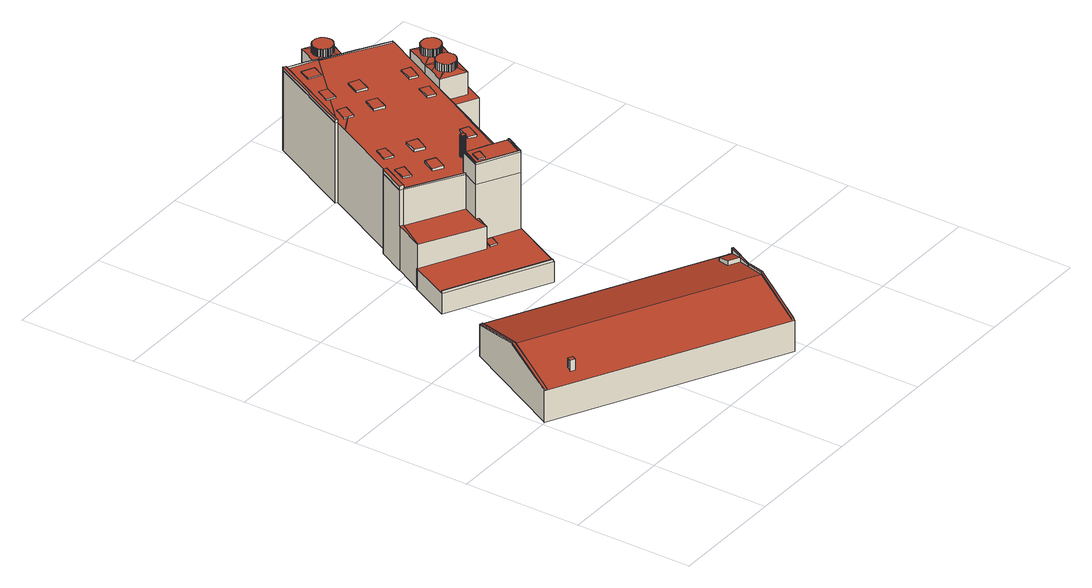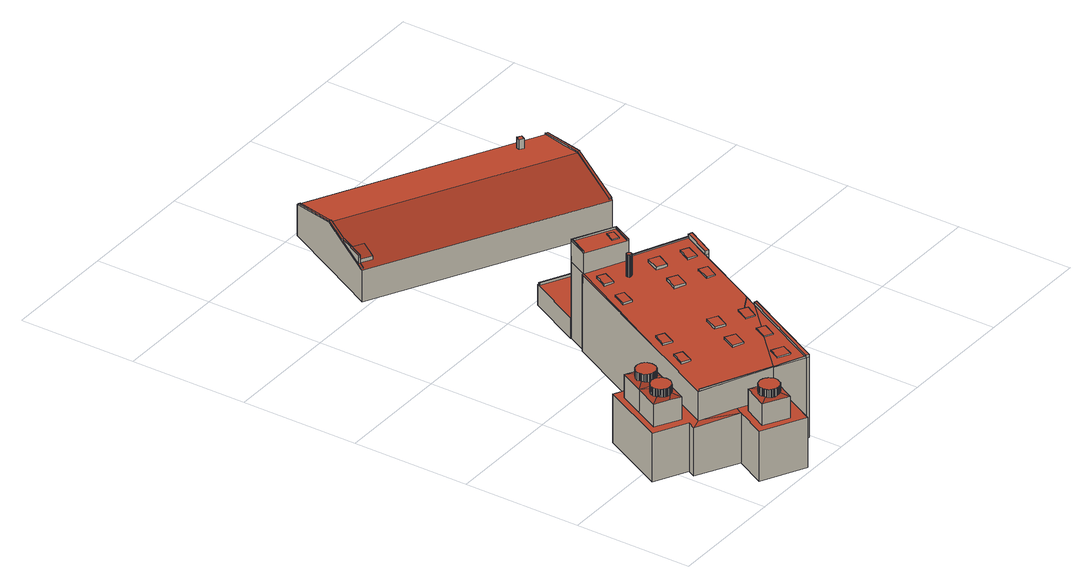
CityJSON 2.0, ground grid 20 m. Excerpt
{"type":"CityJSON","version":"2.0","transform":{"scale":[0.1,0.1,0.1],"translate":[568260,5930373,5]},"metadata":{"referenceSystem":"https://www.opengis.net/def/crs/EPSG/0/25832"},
"CityObjects":{
"building1":{"type":"Building","attributes":{"Grundfläche 2D":"866.487674","Grundhöhe NN":"5.409"},"children":["building1-1","building1-2","building1-3","building1-4","building1-5"],"geometry":[{"type":"Solid","lod":"3","boundaries":[[[[0,1,2,3,4,5,6,7]],[[8,9,10,11,12,13,14,4,3,2,1]],[[7,6,15,16]],[[17,18,11,10,9,8,1,0,7,16,19]],[[12,11,18,20]],[[15,6,5,4,14,13,12,20,21]],[[20,18,17,19,16,15,21]]]],"semantics":{"surfaces":[{"type":"RoofSurface"},{"type":"WallSurface"},{"type":"GroundSurface"}],"values":[[0,0,1,1,1,1,2]]}}]},
"building1-1":{"type":"BuildingInstallation","parents":["building1"],"geometry":[{"type":"MultiSurface","lod":"3","boundaries":[[[22,23,24,25,26]],[[27,9,24,23]],[[9,10,25,24]],[[10,28,26,25]],[[22,26,28,29]]],"semantics":{"surfaces":[{"type":"RoofSurface"},{"type":"WallSurface"}],"values":[0,1,1,1,1]}}]},
"building1-2":{"type":"BuildingInstallation","parents":["building1"],"geometry":[{"type":"MultiSurface","lod":"3","boundaries":[[[30,31,32,33,34,35]],[[34,33,36,37,38]],[[39,38,37,40,41]],[[0,1,8,36,33,32,31]],[[8,42,37,36]],[[37,42,27,23,40]],[[23,22,29,41,40]],[[43,39,41,29,44,45,46,47]],[[43,48,38,39]],[[2,49,30,35,34,38,48,50]],[[49,0,31,30]]],"semantics":{"surfaces":[{"type":"RoofSurface"},{"type":"WallSurface"}],"values":[0,0,0,1,1,1,1,1,1,1,1]}}]},
"building1-3":{"type":"BuildingInstallation","parents":["building1"],"geometry":[{"type":"MultiSurface","lod":"3","boundaries":[[[51,52,46,45]],[[44,53,51,45]],[[52,51,53,54]],[[54,47,46,52]]],"semantics":{"surfaces":[{"type":"RoofSurface"},{"type":"WallSurface"}],"values":[0,1,1,1]}}]},
"building1-4":{"type":"BuildingInstallation","parents":["building1"],"geometry":[{"type":"MultiSurface","lod":"3","boundaries":[[[55,56,57,58]],[[58,57,59,60]],[[55,58,60,61]],[[56,55,61,62]],[[57,56,62,59]]],"semantics":{"surfaces":[{"type":"RoofSurface"},{"type":"WallSurface"}],"values":[0,1,1,1,1]}}]},
"building1-5":{"type":"BuildingInstallation","parents":["building1"],"geometry":[{"type":"MultiSurface","lod":"3","boundaries":[[[63,64,65,66,67,68]],[[69,65,64,70]],[[5,71,68,67]],[[72,70,64,63,68,71,3]],[[72,13,69,70]],[[65,69,13,14,4,5,67,66]]],"semantics":{"surfaces":[{"type":"RoofSurface"},{"type":"WallSurface"}],"values":[0,0,1,1,1,1]}}]},
"building2":{"type":"Building","attributes":{"Grundfläche 2D":"944.249253","Grundhöhe NN":"5.402"},"children":["building2-1","building2-2","building2-3","building2-4","building2-5","building2-6","building2-7","building2-8","building2-9","building2-10","building2-11","building2-12","building2-13","building2-14","building2-15","building2-16","building2-17","building2-18","building2-19","building2-20","building2-21","building2-22"],"geometry":[{"type":"MultiSurface","lod":"3","boundaries":[[[73,74,75,76,77,78,79,80],[81,82,83,84]],[[85,86,87,88]],[[88,89,85]],[[90,91,92,93,94,95,96,97,98,99,100,101,102,103,88,87,86],[104,105,104,103]],[[106,96,95]],[[107,102,101,100,99,108,109,110]],[[111,112,113,114,115,116,117,118,119,120]],[[121,122,123,124,125]],[[124,123,126,127,128]],[[129,127,126]],[[75,74,130,131,95]],[[95,94,93,132,76,75]],[[133,91,134,135,132,93,92,136]],[[135,134,131,130]],[[85,121,125,86]],[[86,125,124,90]],[[90,124,128,91]],[[91,128,127,134]],[[118,117,131,134,127,129]],[[131,117,137,138,95]],[[106,95,138,139]],[[97,96,106,139,140]],[[99,98,97,140,141]],[[108,99,141,142]],[[109,108,142,143]],[[110,109,143,144]],[[107,110,144,145]],[[102,107,145,146]],[[88,103,102,146,147]],[[89,88,147,148]],[[89,148,149,121,85]],[[150,120,123,122,121,149,151]],[[123,120,119,126]],[[126,119,118,129]],[[111,120,150,152]],[[112,111,152,153]],[[154,155,115,114,113,112,153,156]],[[116,115,155,157]],[[117,116,157,137]],[[151,149,148,147,146,145,144,143,142,141,140,139,138,137,157,155,154,156,153,152,150]]],"semantics":{"surfaces":[{"type":"RoofSurface"},{"type":"WallSurface"},{"type":"GroundSurface"}],"values":[0,0,0,0,0,0,0,0,0,0,1,1,1,1,1,1,1,1,1,1,1,1,1,1,1,1,1,1,1,1,1,1,1,1,1,1,1,1,1,2]}}]},
"building2-1":{"type":"BuildingInstallation","parents":["building2"],"geometry":[{"type":"MultiSurface","lod":"3","boundaries":[[[158,159,160,161]],[[161,160,162,163]],[[158,161,163,164]],[[159,158,164,165]],[[160,159,165,162]]],"semantics":{"surfaces":[{"type":"RoofSurface"},{"type":"WallSurface"}],"values":[0,1,1,1,1]}}]},
"building2-2":{"type":"BuildingInstallation","parents":["building2"],"geometry":[{"type":"MultiSurface","lod":"3","boundaries":[[[166,167,168,169]],[[169,168,170,171]],[[166,169,171,172]],[[167,166,172,173]],[[168,167,173,170]]],"semantics":{"surfaces":[{"type":"RoofSurface"},{"type":"WallSurface"}],"values":[0,1,1,1,1]}}]},
"building2-3":{"type":"BuildingInstallation","parents":["building2"],"geometry":[{"type":"MultiSurface","lod":"3","boundaries":[[[174,175,176,177,178,179,180,181,182,183,184,185,186,187,188,189,190,191,192,193,194,195,196,197,198,199,200]],[[176,175,201,202]],[[177,176,202,203]],[[174,200,204,205]],[[175,174,205,201]],[[178,177,203,206]],[[179,178,206,207]],[[180,179,207,208]],[[181,180,208,209]],[[182,181,209,210]],[[183,182,210,211]],[[184,183,211,212]],[[185,184,212,213]],[[186,185,213,214]],[[187,186,214,215]],[[188,187,215,216]],[[189,188,216,217]],[[190,189,217,218]],[[191,190,218,219]],[[192,191,219,220]],[[193,192,220,221]],[[194,193,221,222]],[[195,194,222,223]],[[196,195,223,224]],[[197,196,224,225]],[[198,197,225,226]],[[199,198,226,227]],[[200,199,227,204]]],"semantics":{"surfaces":[{"type":"RoofSurface"},{"type":"WallSurface"}],"values":[0,1,1,1,1,1,1,1,1,1,1,1,1,1,1,1,1,1,1,1,1,1,1,1,1,1,1,1]}}]},
"building2-4":{"type":"BuildingInstallation","parents":["building2"],"geometry":[{"type":"MultiSurface","lod":"3","boundaries":[[[228,229,230,133,136,231,232]],[[232,231,136,92,233,87,228]],[[86,90,230,229]],[[90,91,133,230]]],"semantics":{"surfaces":[{"type":"RoofSurface"},{"type":"WallSurface"}],"values":[0,1,1,1]}}]},
"building2-5":{"type":"BuildingInstallation","parents":["building2"],"geometry":[{"type":"MultiSurface","lod":"3","boundaries":[[[234,235,236,237]],[[238,239,234,237]],[[235,234,239,240]],[[241,242,236,235,240]],[[242,238,237,236]]],"semantics":{"surfaces":[{"type":"RoofSurface"},{"type":"WallSurface"}],"values":[0,1,1,1,1]}}]},
"building2-6":{"type":"BuildingInstallation","parents":["building2"],"geometry":[{"type":"MultiSurface","lod":"3","boundaries":[[[243,244,245,246,247,248]],[[249,250,251,244,243,248]],[[251,252,253,254,246,245,244]],[[254,255,247,246]],[[256,249,248,247,255]]],"semantics":{"surfaces":[{"type":"RoofSurface"},{"type":"WallSurface"}],"values":[0,1,1,1,1]}}]},
"building2-7":{"type":"BuildingInstallation","parents":["building2"],"geometry":[{"type":"MultiSurface","lod":"3","boundaries":[[[257,258,259,260,261]],[[262,263,264,259,258,257,102]],[[110,260,259,264,109]],[[110,107,261,260]],[[107,102,257,261]]],"semantics":{"surfaces":[{"type":"RoofSurface"},{"type":"WallSurface"}],"values":[0,1,1,1,1]}}]},
"building2-8":{"type":"BuildingInstallation","parents":["building2"],"geometry":[{"type":"MultiSurface","lod":"3","boundaries":[[[265,266,267,268]],[[268,267,269,270]],[[265,268,270,271]],[[266,265,271,272]],[[267,266,272,269]]],"semantics":{"surfaces":[{"type":"RoofSurface"},{"type":"WallSurface"}],"values":[0,1,1,1,1]}}]},
"building2-9":{"type":"BuildingInstallation","parents":["building2"],"geometry":[{"type":"MultiSurface","lod":"3","boundaries":[[[273,274,275,276]],[[276,275,277,278]],[[273,276,278,279]],[[274,273,279,280]],[[275,274,280,277]]],"semantics":{"surfaces":[{"type":"RoofSurface"},{"type":"WallSurface"}],"values":[0,1,1,1,1]}}]},
"building2-10":{"type":"BuildingInstallation","parents":["building2"],"geometry":[{"type":"MultiSurface","lod":"3","boundaries":[[[281,282,283,284,285,286,287,288,289,290]],[[132,135,287,286]],[[135,130,288,287]],[[130,74,289,288]],[[290,289,74,73]],[[281,290,73,80]],[[282,281,80,79]],[[77,76,285,284,283,282,79,78]],[[76,132,286,285]]],"semantics":{"surfaces":[{"type":"RoofSurface"},{"type":"WallSurface"}],"values":[0,1,1,1,1,1,1,1,1]}}]},
"building2-11":{"type":"BuildingInstallation","parents":["building2"],"geometry":[{"type":"MultiSurface","lod":"3","boundaries":[[[291,292,293,294]],[[294,293,295,296]],[[291,294,296,297]],[[292,291,297,298]],[[293,292,298,295]]],"semantics":{"surfaces":[{"type":"RoofSurface"},{"type":"WallSurface"}],"values":[0,1,1,1,1]}}]},
"building2-12":{"type":"BuildingInstallation","parents":["building2"],"geometry":[{"type":"MultiSurface","lod":"3","boundaries":[[[299,300,301,302,303]],[[89,85,301,300]],[[86,229,302,301,85]],[[229,228,87,88,299,303,302]],[[88,89,300,299]]],"semantics":{"surfaces":[{"type":"RoofSurface"},{"type":"WallSurface"}],"values":[0,1,1,1,1]}}]},
"building2-13":{"type":"BuildingInstallation","parents":["building2"],"geometry":[{"type":"MultiSurface","lod":"3","boundaries":[[[304,305,306,307,264,263]],[[308,309,305,310,311,312]],[[262,99,305,304,263]],[[99,313,310,305]],[[314,312,311,310,313,315]],[[314,98,308,312]],[[98,99,305,309,308]],[[99,108,306,305]],[[108,109,264,307,306]]],"semantics":{"surfaces":[{"type":"RoofSurface"},{"type":"WallSurface"}],"values":[0,0,1,1,1,1,1,1,1]}}]},
"building2-14":{"type":"BuildingInstallation","parents":["building2"],"geometry":[{"type":"MultiSurface","lod":"3","boundaries":[[[316,317,318,319]],[[320,317,316,321,322]],[[318,317,320,323]],[[319,318,323,324]],[[325,321,316,319,324]]],"semantics":{"surfaces":[{"type":"RoofSurface"},{"type":"WallSurface"}],"values":[0,1,1,1,1]}}]},
"building2-15":{"type":"BuildingInstallation","parents":["building2"],"geometry":[{"type":"MultiSurface","lod":"3","boundaries":[[[326,327,328,329]],[[329,328,330,331]],[[326,329,331,332]],[[327,326,332,333]],[[328,327,333,330]]],"semantics":{"surfaces":[{"type":"RoofSurface"},{"type":"WallSurface"}],"values":[0,1,1,1,1]}}]},
"building2-16":{"type":"BuildingInstallation","parents":["building2"],"geometry":[{"type":"MultiSurface","lod":"3","boundaries":[[[334,335,336,337]],[[337,336,81,84]],[[334,337,84,83]],[[335,334,83,82]],[[336,335,82,81]]],"semantics":{"surfaces":[{"type":"RoofSurface"},{"type":"WallSurface"}],"values":[0,1,1,1,1]}}]},
"building2-17":{"type":"BuildingInstallation","parents":["building2"],"geometry":[{"type":"MultiSurface","lod":"3","boundaries":[[[338,339,340,341]],[[101,342,339,338,343]],[[342,100,340,339]],[[341,340,100,344]],[[338,341,344,343]]],"semantics":{"surfaces":[{"type":"RoofSurface"},{"type":"WallSurface"}],"values":[0,1,1,1,1]}}]},
"building2-18":{"type":"BuildingInstallation","parents":["building2"],"geometry":[{"type":"MultiSurface","lod":"3","boundaries":[[[345,346,347,348]],[[349,350,348,347]],[[345,348,350,351]],[[346,345,351,352]],[[347,346,352,349]]],"semantics":{"surfaces":[{"type":"RoofSurface"},{"type":"WallSurface"}],"values":[0,1,1,1,1]}}]},
"building2-19":{"type":"BuildingInstallation","parents":["building2"],"geometry":[{"type":"MultiSurface","lod":"3","boundaries":[[[353,354,355,356]],[[113,114,356,355]],[[114,357,353,356]],[[354,353,357,358]],[[358,113,355,354]]],"semantics":{"surfaces":[{"type":"RoofSurface"},{"type":"WallSurface"}],"values":[0,1,1,1,1]}}]},
"building2-20":{"type":"BuildingInstallation","parents":["building2"],"geometry":[{"type":"MultiSurface","lod":"3","boundaries":[[[359,360,361,362]],[[363,364,360,359]],[[364,365,366,361,360]],[[362,361,366,367]],[[368,363,359,362,367]]],"semantics":{"surfaces":[{"type":"RoofSurface"},{"type":"WallSurface"}],"values":[0,1,1,1,1]}}]},
"building2-21":{"type":"BuildingInstallation","parents":["building2"],"geometry":[{"type":"MultiSurface","lod":"3","boundaries":[[[369,370,371,372,373,374]],[[371,370,375,104]],[[372,371,104,376]],[[377,374,373,372,376,105]],[[369,374,377,378]],[[370,369,378,375]]],"semantics":{"surfaces":[{"type":"RoofSurface"},{"type":"WallSurface"}],"values":[0,1,1,1,1,1]}}]},
"building2-22":{"type":"BuildingInstallation","parents":["building2"],"geometry":[{"type":"MultiSurface","lod":"3","boundaries":[[[379,380,381,382]],[[382,381,383,384]],[[379,382,384,385]],[[380,379,385,386]],[[381,380,386,383]]],"semantics":{"surfaces":[{"type":"RoofSurface"},{"type":"WallSurface"}],"values":[0,1,1,1,1]}}]},
"building3":{"type":"Building","attributes":{"Grundfläche 2D":"165.537617","Grundhöhe NN":"5.340"},"children":["building3-1","building3-2","building3-3"],"geometry":[{"type":"MultiSurface","lod":"3","boundaries":[[[387,388,389,390,391,392,393,394,395,396,397,398,399,400,401,402]],[[403,404,405,406,407,408,409,410,411,412,413,414,415,416,417,401,400]],[[418,419,420,421,422,423,424,425,426,427,428,405,404,429,430,431]],[[432,433,434,435,436,437,438,439,440,441,442,443,430,429,399,398,444]],[[445,446,447,448,449,450,451],[452,453,454,455]],[[456,457,458,459,460,461,462,463,464,465,466,467,468,469]],[[470,471,472,473,474,475,476,477,478,479,467,480,481,482]],[[467,479,483,468]],[[484,485,486,487,488,489,490,491,492,493,494,481,480,495,496,497]],[[498,499,496,495,500,501,502,503,504,505,506,507,508,509,510,511,512]],[[466,465,513,502,501]],[[514,515,516,517,518,519,520,521,522,523,524,501,500,495,525,526]],[[527,528,529,530,531,532,533,534,535,536,537,538,525,495,539,540,541]],[[542,543,544,545,546,547,548,549,550,551,552,553,554,555,540,539]],[[544,543,556,557,558]],[[559,501,524,560,561,562,563,564,565,566,567,568,569,570,571,557,556]],[[572,573,574,575,576,577],[578,579,580,581,582,583]],[[451,575,574]],[[450,575,451]],[[453,452,400,399]],[[452,455,404,403,400]],[[455,454,429,404]],[[454,453,399,429]],[[583,582,480,467]],[[495,480,582,581]],[[501,578,583,467,466]],[[581,580,539,495]],[[542,539,580,579,556,543]],[[556,579,578,501,559]],[[448,447,584,585]],[[449,448,585,586]],[[450,449,586,587]],[[451,588,589,445]],[[446,445,589,590]],[[447,446,590,584]],[[577,576,591,592]],[[572,577,592,593]],[[573,572,593,594]],[[574,573,594,595]],[[451,574,595,588]],[[575,450,587,596]],[[576,575,596,591]],[[589,588,595,594,593,592,591,596,587,586,585,584,590]]],"semantics":{"surfaces":[{"type":"RoofSurface"},{"type":"WallSurface"},{"type":"GroundSurface"}],"values":[0,0,0,0,0,0,0,0,0,0,0,0,0,0,0,0,0,0,0,1,1,1,1,1,1,1,1,1,1,1,1,1,1,1,1,1,1,1,1,1,1,1,2]}}]},
"building3-1":{"type":"BuildingInstallation","parents":["building3"],"geometry":[{"type":"MultiSurface","lod":"3","boundaries":[[[597,598,599,600,601,602,603,604,605,606,607,608,609,610,611,612,613,614,615,616,617,618,619,620,621,622,623,624,625,626,627,628,629,630,631,632,633,634,635,636,637,638,639,640,641,642,643,644,645,646]],[[558,603,602,544]],[[604,603,558,557]],[[605,604,557,571]],[[599,598,548,547]],[[600,599,547,546]],[[601,600,546,545]],[[602,601,545,544]],[[606,605,571,570]],[[607,606,570,569]],[[608,607,569,568]],[[609,608,568,567]],[[610,609,567,566]],[[611,610,566,565]],[[612,611,565,564]],[[613,612,564,563]],[[614,613,563,562]],[[615,614,562,561]],[[616,615,561,560]],[[617,616,560,524]],[[618,617,524,523]],[[619,618,523,522]],[[620,619,522,521]],[[621,620,521,520]],[[622,621,520,519]],[[623,622,519,518]],[[624,623,518,517]],[[625,624,517,516]],[[626,625,516,515]],[[627,626,515,514]],[[628,627,514,526]],[[538,629,628,526,525]],[[630,629,538,537]],[[631,630,537,536]],[[632,631,536,535]],[[633,632,535,534]],[[634,633,534,533]],[[531,635,634,533,532]],[[636,635,531,530]],[[637,636,530,529]],[[638,637,529,528]],[[639,638,528,527]],[[640,639,527,541]],[[641,640,541,540]],[[642,641,540,555]],[[553,643,642,555,554]],[[644,643,553,552]],[[645,644,552,551]],[[646,645,551,550]],[[597,646,550,549]],[[598,597,549,548]]],"semantics":{"surfaces":[{"type":"RoofSurface"},{"type":"WallSurface"}],"values":[0,1,1,1,1,1,1,1,1,1,1,1,1,1,1,1,1,1,1,1,1,1,1,1,1,1,1,1,1,1,1,1,1,1,1,1,1,1,1,1,1,1,1,1,1,1,1,1,1,1,1]}}]},
"building3-2":{"type":"BuildingInstallation","parents":["building3"],"geometry":[{"type":"MultiSurface","lod":"3","boundaries":[[[647,648,649,650,651,652,653,654,655,656,657,658,659,660,661,662,663,664,665,666,667,668,669,670,671,672,673,674,675,676,677,678,679,680,681,682,683,684,685,686,687,688,689,690,691,692,693,694,695,696]],[[503,653,652,504]],[[654,653,503,502]],[[655,654,502,513]],[[649,648,508,507]],[[650,649,507,506]],[[651,650,506,505]],[[652,651,505,504]],[[656,655,513,465]],[[657,656,465,464]],[[658,657,464,463]],[[659,658,463,462]],[[660,659,462,461]],[[661,660,461,460]],[[662,661,460,459]],[[663,662,459,458]],[[664,663,458,457]],[[665,664,457,456]],[[666,665,456,469]],[[483,667,666,469,468]],[[668,667,483,479]],[[669,668,479,478]],[[670,669,478,477]],[[671,670,477,476]],[[672,671,476,475]],[[673,672,475,474]],[[674,673,474,473]],[[675,674,473,472]],[[676,675,472,471]],[[677,676,471,470]],[[678,677,470,482]],[[494,679,678,482,481]],[[680,679,494,493]],[[681,680,493,492]],[[682,681,492,491]],[[683,682,491,490]],[[684,683,490,489]],[[488,685,684,489]],[[686,685,488,487]],[[687,686,487,486]],[[688,687,486,485]],[[689,688,485,484]],[[690,689,484,497]],[[691,690,497,496]],[[692,691,496,499]],[[693,692,499,498]],[[694,693,498,512]],[[511,695,694,512]],[[696,695,511,510]],[[647,696,510,509]],[[648,647,509,508]]],"semantics":{"surfaces":[{"type":"RoofSurface"},{"type":"WallSurface"}],"values":[0,1,1,1,1,1,1,1,1,1,1,1,1,1,1,1,1,1,1,1,1,1,1,1,1,1,1,1,1,1,1,1,1,1,1,1,1,1,1,1,1,1,1,1,1,1,1,1,1,1,1]}}]},
"building3-3":{"type":"BuildingInstallation","parents":["building3"],"geometry":[{"type":"MultiSurface","lod":"3","boundaries":[[[697,698,699,700,701,702,703,704,705,706,707,708,709,710,711,712,713,714,715,716,717,718,719,720,721,722,723,724,725,726,727,728,729,730,731,732,733,734,735,736,737,738,739,740,741,742,743,744,745,746]],[[704,703,433,432]],[[705,704,432,444]],[[397,706,705,444,398]],[[701,700,436,435]],[[702,701,435,434]],[[703,702,434,433]],[[707,706,397,396]],[[708,707,396,395]],[[709,708,395,394]],[[710,709,394,393]],[[711,710,393,392]],[[712,711,392,391]],[[713,712,391,390]],[[714,713,390,389]],[[715,714,389,388]],[[716,715,388,387]],[[717,716,387,402]],[[718,717,402,401]],[[719,718,401,417]],[[415,720,719,417,416]],[[721,720,415,414]],[[722,721,414,413]],[[723,722,413,412]],[[724,723,412,411]],[[725,724,411,410]],[[726,725,410,409]],[[727,726,409,408]],[[728,727,408,407]],[[729,728,407,406]],[[730,729,406,405]],[[428,731,730,405]],[[732,731,428,427]],[[733,732,427,426]],[[734,733,426,425]],[[735,734,425,424]],[[736,735,424,423]],[[737,736,423,422]],[[738,737,422,421]],[[739,738,421,420]],[[740,739,420,419]],[[741,740,419,418]],[[742,741,418,431]],[[443,743,742,431,430]],[[744,743,443,442]],[[745,744,442,441]],[[746,745,441,440]],[[697,746,440,439]],[[698,697,439,438]],[[699,698,438,437]],[[700,699,437,436]]],"semantics":{"surfaces":[{"type":"RoofSurface"},{"type":"WallSurface"}],"values":[0,1,1,1,1,1,1,1,1,1,1,1,1,1,1,1,1,1,1,1,1,1,1,1,1,1,1,1,1,1,1,1,1,1,1,1,1,1,1,1,1,1,1,1,1,1,1,1,1,1,1]}}]}
},
"vertices":[
[378,8,60],[424,95,84],[421,96,84],[57,289,84],[53,291,84],[7,202,60],[6,201,59],[377,5,59],[443,131,75],[467,177,62],[472,185,60],[473,188,59],[103,384,59],[101,382,60],[54,291,84],[6,201,4],[377,5,4],[424,95,4],[473,188,4],[378,8,4],[103,384,4],[7,202,4],
[464,178,64],[466,177,64],[467,177,64],[472,185,62],[469,187,62],[466,177,62],[469,187,60],[464,178,62],
[375,9,62],[378,8,62],[424,95,87],[424,95,88],[421,97,88],[421,96,87],[443,131,78],[442,132,78],[440,132,78],[440,133,78],[466,177,78],[464,178,78],[442,132,75],[440,133,75],[463,177,63],[463,177,69],[451,154,77],[451,154,69],[440,132,75],[375,9,60],[421,97,84],
[444,187,69],[432,164,77],[444,187,63],[432,164,69],
[76,198,84],[69,202,84],[65,195,84],[72,191,84],[65,195,65],[72,191,65],[76,198,67],[69,202,67],
[57,289,87],[57,290,87],[54,291,87],[53,291,87],[7,202,62],[10,200,62],[101,382,62],[105,380,62],[10,200,60],[105,380,60],
[396,534,175],[397,533,175],[398,535,175],[333,569,175],[331,567,175],[329,562,175],[315,536,175],[379,502,175],[326,540,175],[334,555,175],[345,550,175],[336,534,175],[230,615,145],[236,612,145],[236,613,145],[261,660,145],[255,662,145],[235,611,145],[327,563,141],[328,564,141],[331,570,141],[333,569,141],[398,535,139],[512,749,139],[570,859,139],[568,860,139],[458,918,145],[398,860,145],[379,842,145],[333,797,145],[322,776,145],[351,792,145],[361,789,144],[400,534,139],[329,799,145],[459,919,145],[410,944,145],[406,946,145],[202,565,40],[166,496,40],[167,495,40],[332,409,40],[333,408,40],[381,500,40],[380,500,40],[317,533,40],[305,510,40],[203,564,40],[230,615,82],[230,614,82],[203,564,82],[235,611,82],[236,612,82],[305,510,80],[313,535,80],[327,563,80],[317,533,80],[380,500,175],[380,500,139],[331,570,175],[327,563,143],[313,535,141],[313,535,175],[328,564,143],[380,500,4],[398,535,4],[400,534,4],[570,859,4],[458,918,4],[459,919,4],[410,944,4],[406,946,4],[329,799,4],[333,797,4],[261,660,4],[255,662,4],[230,615,4],[203,564,4],[230,614,4],[202,565,4],[166,496,4],[332,409,4],[333,408,4],[167,495,4],[381,500,4],
[446,836,147],[429,844,147],[417,822,147],[434,813,147],[417,822,144],[434,813,143],[446,836,143],[429,844,144],
[495,744,143],[481,752,143],[470,730,143],[483,723,143],[470,730,140],[483,723,139],[495,744,139],[481,752,140],
[367,599,179],[366,599,179],[365,599,179],[365,598,179],[364,598,179],[363,598,179],[363,597,179],[362,596,179],[362,595,179],[362,594,179],[362,593,179],[363,593,179],[363,592,179],[364,592,179],[364,591,179],[365,591,179],[366,591,179],[367,591,179],[368,591,179],[369,592,179],[370,593,179],[370,594,179],[370,595,179],[370,596,179],[369,597,179],[369,598,179],[368,598,179],[366,599,141],[365,599,141],[365,598,141],[368,598,140],[367,599,141],[364,598,141],[363,598,141],[363,597,141],[362,596,141],[362,595,141],[362,594,141],[362,593,141],[363,593,141],[363,592,141],[364,592,140],[364,591,140],[365,591,140],[366,591,140],[367,591,140],[368,591,140],[369,592,140],[370,593,140],[370,594,140],[370,595,140],[370,596,140],[369,597,140],[369,598,140],
[236,613,147],[236,612,147],[235,611,147],[327,565,143],[326,565,143],[326,565,141],
[321,598,147],[332,620,147],[316,629,147],[304,607,147],[304,607,143],[321,598,142],[332,620,142],[326,624,142],[316,629,143],
[407,764,147],[407,763,147],[408,763,147],[419,785,147],[403,794,147],[391,772,147],[391,772,143],[407,764,142],[407,763,142],[408,763,142],[414,775,142],[419,785,143],[403,794,143],[395,780,143],
[333,797,150],[410,943,150],[410,944,150],[406,946,150],[329,799,150],[410,943,145],[410,943,148],[410,944,148],
[436,632,143],[422,639,143],[411,617,143],[424,610,143],[411,617,140],[424,610,139],[436,632,139],[422,639,140],
[435,909,147],[415,919,147],[405,900,147],[425,890,147],[405,900,145],[425,890,145],[435,909,145],[415,919,145],
[379,502,178],[315,536,178],[329,562,178],[331,567,178],[333,569,178],[331,570,178],[313,535,178],[380,500,178],[397,533,178],[396,534,178],
[409,580,143],[395,587,143],[384,565,143],[397,558,143],[384,565,140],[397,558,139],[409,580,139],[395,587,140],
[261,660,152],[255,662,152],[230,615,152],[236,612,152],[236,613,152],
[441,927,147],[458,918,146],[459,919,146],[442,928,147],[568,860,142],[513,889,144],[458,917,146],[459,916,146],[567,859,142],[458,917,145],[567,859,139],[459,916,145],
[497,781,143],[510,774,143],[522,796,143],[508,803,143],[510,774,139],[497,781,140],[503,777,140],[522,796,139],[508,803,140],[500,787,140],
[360,672,147],[343,681,147],[332,659,147],[348,650,147],[332,659,143],[348,650,142],[360,672,142],[343,681,143],
[345,550,177],[334,555,177],[326,540,177],[336,534,177],
[373,845,147],[387,838,147],[398,860,147],[385,867,147],[387,838,145],[373,845,145],[385,867,145],
[332,519,43],[322,525,43],[313,509,43],[324,504,43],[313,509,40],[324,504,40],[332,519,40],[322,525,40],
[333,411,44],[168,497,44],[167,495,44],[332,409,44],[333,411,40],[168,497,40],
[260,630,147],[273,623,147],[285,645,147],[271,652,147],[260,630,145],[273,623,144],[279,633,144],[285,645,144],[271,652,145],[269,647,145],
[358,816,147],[346,795,147],[351,792,147],[360,787,147],[361,789,147],[372,809,147],[346,795,145],[360,787,144],[372,809,145],[358,816,145],
[312,697,147],[299,704,147],[287,682,147],[301,675,147],[287,682,145],[301,675,144],[312,697,144],[299,704,145],
[483,938,131],[483,940,131],[483,942,131],[484,944,131],[485,946,131],[486,947,131],[487,949,131],[488,951,131],[490,952,131],[491,953,131],[493,954,132],[494,955,132],[490,970,129],[468,929,129],[484,933,132],[483,935,132],[487,919,129],[509,907,129],[504,923,132],[502,922,132],[500,922,131],[498,922,131],[496,923,131],[494,923,131],[492,924,131],[490,925,131],[489,927,131],[487,928,131],[486,930,131],[485,931,131],[485,932,132],[516,940,131],[516,938,131],[516,936,131],[516,934,131],[515,932,131],[514,930,131],[513,928,131],[511,927,131],[510,926,131],[508,924,131],[506,923,132],[531,948,129],[516,943,132],[516,942,132],[497,955,131],[499,955,131],[502,955,131],[504,955,131],[506,954,130],[507,953,130],[509,952,130],[511,951,131],[512,950,131],[514,948,131],[515,946,131],[515,944,132],[495,955,132],[547,953,91],[475,991,91],[442,928,91],[459,919,91],[458,918,91],[513,889,91],[520,902,91],[468,929,91],[490,970,91],[531,948,91],[509,907,91],[553,762,132],[552,764,131],[553,766,131],[553,768,131],[554,770,131],[554,772,131],[556,774,131],[557,775,131],[558,777,131],[560,778,131],[550,777,128],[538,754,128],[553,759,132],[553,760,132],[570,748,132],[568,748,131],[566,748,131],[564,749,131],[562,749,131],[560,750,131],[558,752,131],[557,753,131],[556,755,132],[554,756,132],[579,732,128],[573,748,133],[572,748,132],[554,758,132],[585,764,132],[585,762,131],[585,760,131],[584,758,131],[583,756,131],[582,755,131],[581,753,131],[579,752,131],[578,750,132],[576,749,132],[574,749,132],[600,774,128],[585,768,132],[585,766,132],[583,772,132],[584,770,132],[577,786,128],[559,795,128],[564,780,132],[566,780,132],[568,780,131],[570,780,131],[572,780,131],[574,780,131],[576,779,131],[578,778,131],[579,777,131],[581,775,131],[582,774,131],[562,779,132],[591,789,132],[589,789,131],[587,790,131],[585,790,131],[583,791,131],[582,792,131],[580,793,131],[579,795,131],[577,796,132],[576,798,132],[575,800,132],[595,790,133],[594,790,132],[607,806,132],[607,804,131],[606,802,131],[606,800,131],[605,798,131],[604,797,131],[604,796,131],[602,795,131],[601,793,131],[599,792,132],[597,791,132],[596,790,132],[622,815,128],[606,810,132],[607,808,132],[604,825,128],[599,827,128],[589,822,131],[592,822,131],[594,822,131],[596,821,131],[597,821,131],[599,820,131],[601,818,131],[602,817,131],[604,815,131],[605,814,131],[605,813,132],[606,812,132],[581,837,128],[585,821,132],[587,822,132],[571,818,128],[575,802,132],[574,804,132],[574,806,131],[574,808,131],[575,810,131],[575,812,131],[576,814,131],[577,815,131],[579,817,131],[580,818,131],[582,820,131],[583,821,132],[638,823,88],[583,852,88],[590,865,88],[570,859,88],[512,749,88],[581,713,88],[559,795,88],[581,837,88],[622,815,88],[600,774,88],[579,732,88],[538,754,88],[442,928,3],[459,919,3],[458,918,3],[513,889,3],[520,902,3],[547,953,3],[475,991,3],[512,749,3],[581,713,3],[638,823,3],[583,852,3],[590,865,3],[570,859,3],
[599,820,145],[597,821,145],[596,821,145],[594,822,145],[592,822,145],[589,822,145],[587,822,145],[585,821,145],[583,821,145],[582,820,145],[580,818,145],[579,817,145],[577,815,145],[576,814,145],[575,812,145],[575,810,145],[574,808,145],[574,806,145],[574,804,145],[575,802,145],[575,800,145],[576,798,145],[577,796,145],[579,795,145],[580,793,145],[582,792,145],[583,791,145],[585,790,145],[587,790,145],[589,789,145],[591,789,145],[594,790,145],[596,790,145],[597,791,145],[599,792,145],[601,793,145],[602,795,145],[604,796,145],[605,798,145],[606,800,145],[606,802,145],[607,804,145],[607,806,145],[607,808,145],[606,810,145],[606,812,145],[605,814,145],[604,815,145],[602,817,145],[601,818,145],
[578,778,145],[576,779,145],[574,780,145],[572,780,145],[570,780,145],[568,780,145],[566,780,145],[564,780,145],[562,779,145],[560,778,145],[558,777,145],[557,775,145],[556,774,145],[554,772,145],[554,770,145],[553,768,145],[553,766,145],[552,764,145],[553,762,145],[553,760,145],[554,758,145],[554,756,145],[556,755,145],[557,753,145],[558,752,145],[560,750,145],[562,749,145],[564,749,145],[566,748,145],[568,748,145],[570,748,145],[572,748,145],[574,749,145],[576,749,145],[578,750,145],[579,752,145],[581,753,145],[582,755,145],[583,756,145],[584,758,145],[585,760,145],[585,762,145],[585,764,145],[585,766,145],[585,768,145],[584,770,145],[583,772,145],[582,774,145],[581,775,145],[579,777,145],
[511,951,145],[509,952,145],[507,953,145],[506,954,145],[504,955,145],[502,955,145],[499,955,145],[497,955,145],[495,955,145],[493,954,145],[491,953,145],[490,952,145],[488,951,145],[487,949,145],[486,947,145],[485,946,145],[484,944,145],[483,942,145],[483,940,145],[483,938,145],[483,935,145],[484,933,145],[485,932,145],[486,930,145],[487,928,145],[489,927,145],[490,925,145],[492,924,145],[494,923,145],[496,923,145],[498,922,145],[500,922,145],[502,922,145],[504,923,145],[506,923,145],[508,924,145],[510,926,145],[511,927,145],[513,928,145],[514,930,145],[515,932,145],[516,934,145],[516,936,145],[516,938,145],[516,940,145],[516,942,145],[515,944,145],[515,946,145],[514,948,145],[512,950,145]
]}
